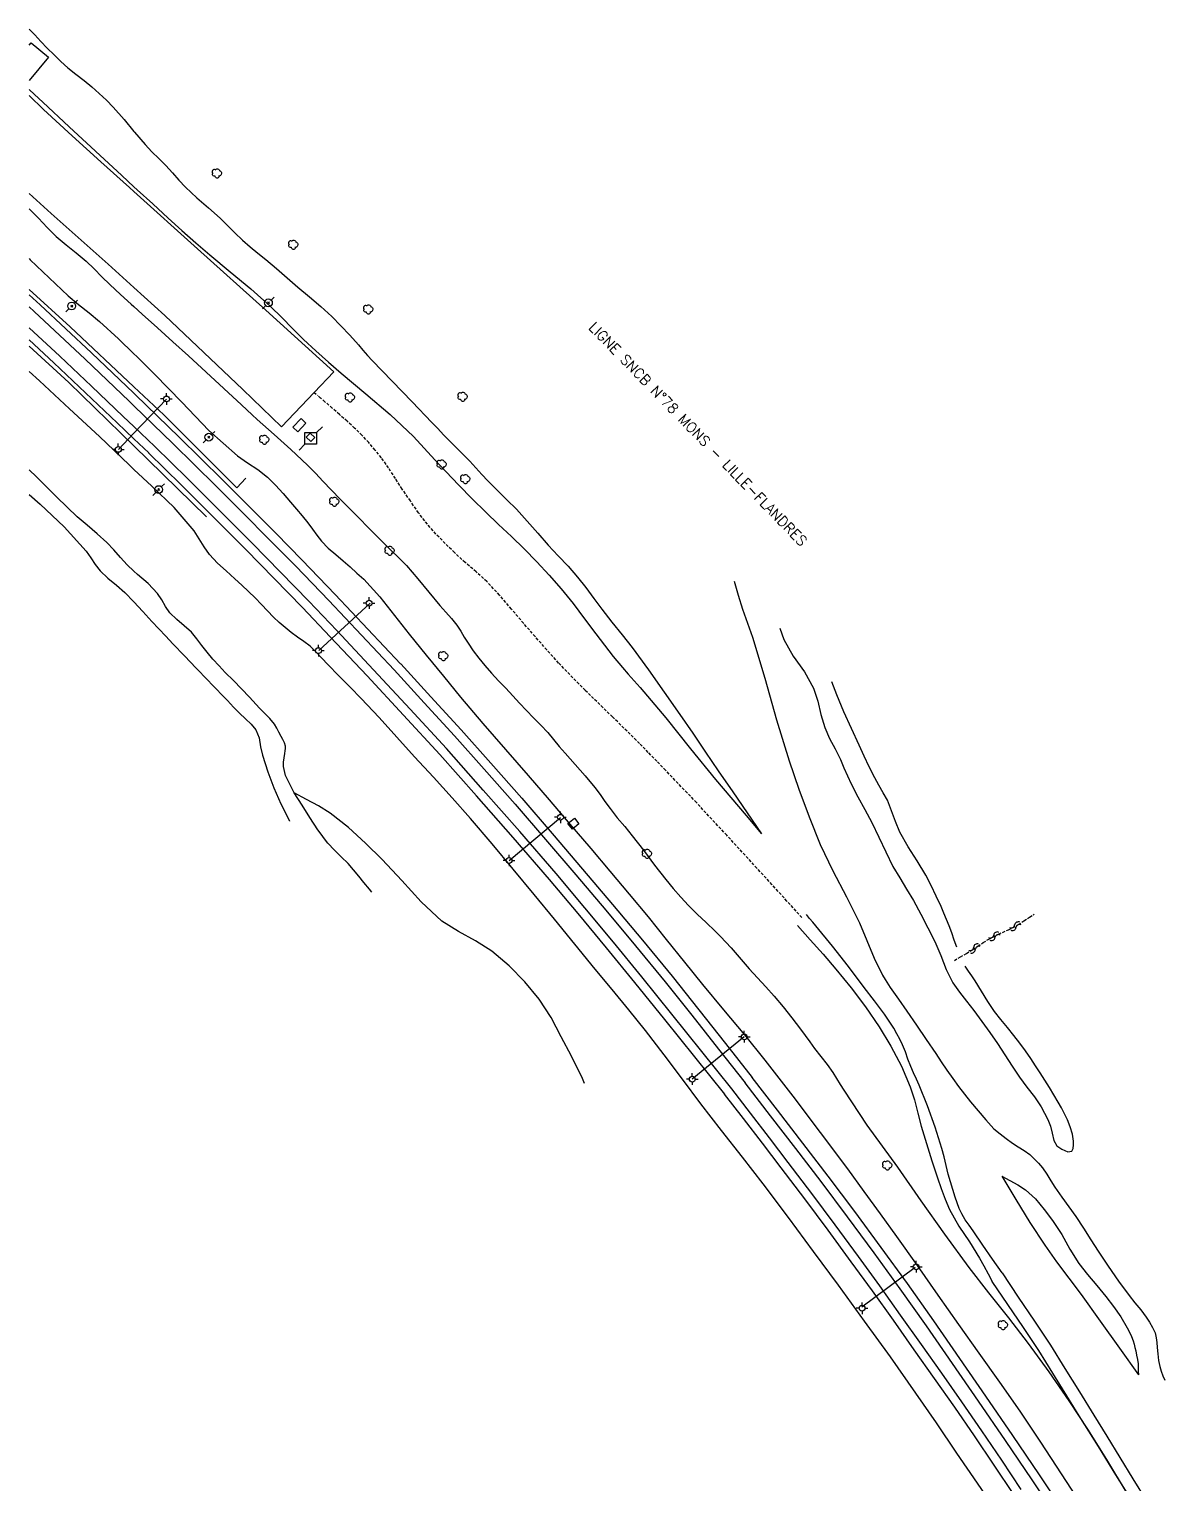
# Model space of a CAD drawing. Header units: millimetres. Extents: x 108000 to 109000, y 127000 to 127777.
# Drawn here: x 108000 to 108194.8, y 127399.6 to 127649.2 of the extents above; entities that cross this region are included whole.
import ezdxf

# ---------------------------------------------------------------- set-up
doc = ezdxf.new("R2010")
doc.units = ezdxf.units.MM
doc.linetypes.add('DASHED', pattern=[0.75, 0.5, -0.25])
doc.layers.get('0').update_dxf_attribs({"linetype": 'CONTINUOUS'})
for name, color, linetype in [('W0070', 7, 'DASHED'), ('W0071', 7, 'CONTINUOUS'), ('W0104', 1, 'CONTINUOUS'), ('W0211', 2, 'CONTINUOUS'), ('W0214', 2, 'CONTINUOUS'), ('W0300', 7, 'CONTINUOUS'), ('W0439', 7, 'CONTINUOUS'), ('W0473', 7, 'CONTINUOUS'), ('W0501', 5, 'DASHED'), ('W0510', 5, 'CONTINUOUS'), ('W0600', 7, 'CONTINUOUS'), ('W0610', 7, 'CONTINUOUS'), ('W0611', 7, 'CONTINUOUS'), ('W0700', 7, 'CONTINUOUS'), ('W0710', 7, 'CONTINUOUS'), ('W0989', 7, 'CONTINUOUS')]:
    doc.layers.add(name, color=color, linetype=linetype)
doc.styles.get("Standard").update_dxf_attribs({"font": 'romans.shx', "width": 0.85})

# ---------------------------------------------------------------- blocks, each defined once
blk = doc.blocks.new('T473')
for p, q in [((-0.166667, 0.166667), (0.166667, -0.166667)), ((-0.166667, -0.166667), (0.166667, 0.166667)), ((0.500001, 0.500001), (1.000002, 1.000002)), ((-1.000002, -1.000002), (-0.500001, -0.500001))]:
    blk.add_line(p, q)
blk.add_ellipse((0, 0), major_axis=(0.471405, 0.471405), ratio=1, start_param=5.4977871438, end_param=11.780972451)
blk = doc.blocks.new('T610')
for p, q in [((-0.500001, 0), (-1.000002, 0)), ((0, 0.500001), (0, 1.000002)), ((0.500001, 0), (1.000002, 0)), ((0, -0.500001), (0, -1.000002))]:
    blk.add_line(p, q)
blk.add_ellipse((0, 0), major_axis=(-0.353554, 0.353554), ratio=1, start_param=3.926990817, end_param=10.2101761242)
blk = doc.blocks.new('T300')
for p, q in [((-0.8, 0.51), (-0.86, 0.34)), ((-0.86, 0.34), (-0.86, 0.17)), ((-0.86, 0.17), (-0.74, 0.06)), ((-0.69, 0.63), (-0.8, 0.51)), ((-0.8, -0.06), (-0.74, 0.06)), ((-0.74, 0.06), (-0.69, 0.11)), ((-0.57, 0.69), (-0.69, 0.63)), ((-0.46, 0.69), (-0.57, 0.69)), ((-0.29, 0.63), (-0.46, 0.69)), ((-0.29, 0.63), (-0.17, 0.74)), ((-0.23, 0.57), (-0.29, 0.63)), ((-0.17, 0.74), (-0.06, 0.8)), ((-0.06, 0.8), (0.06, 0.8)), ((0.06, 0.8), (0.23, 0.74)), ((0.23, 0.74), (0.34, 0.63)), ((0.34, 0.63), (0.4, 0.51)), ((0.46, 0.46), (0.34, 0.46)), ((0.4, 0.51), (0.4, 0.46)), ((0.57, 0.4), (0.46, 0.46)), ((0.57, 0.4), (0.69, 0.29)), ((0.69, 0.29), (0.74, 0.17)), ((0.74, 0.06), (0.69, -0.17)), ((0.74, 0.17), (0.74, 0.06)), ((-0.8, -0.17), (-0.8, -0.06)), ((-0.8, -0.23), (-0.8, -0.17)), ((-0.74, -0.34), (-0.8, -0.23)), ((-0.69, -0.4), (-0.74, -0.34)), ((-0.51, -0.46), (-0.69, -0.4)), ((-0.4, -0.46), (-0.51, -0.46)), ((-0.4, -0.46), (-0.34, -0.46)), ((-0.34, -0.46), (-0.34, -0.4)), ((-0.34, -0.51), (-0.34, -0.46)), ((-0.29, -0.63), (-0.34, -0.51)), ((-0.17, -0.74), (-0.29, -0.63)), ((-0.06, -0.8), (-0.17, -0.74)), ((0.06, -0.8), (-0.06, -0.8)), ((0.17, -0.74), (0.06, -0.8)), ((0.23, -0.69), (0.17, -0.74)), ((0.29, -0.46), (0.23, -0.46)), ((0.29, -0.63), (0.23, -0.69)), ((0.46, -0.4), (0.29, -0.46)), ((0.34, -0.51), (0.29, -0.63)), ((0.34, -0.51), (0.34, -0.46)), ((0.57, -0.34), (0.46, -0.4)), ((0.63, -0.29), (0.57, -0.34)), ((0.69, -0.17), (0.63, -0.29))]:
    blk.add_line(p, q)
blk = doc.blocks.new('T600')
for p, q in [((-0.999999, 0.999999), (0.999999, 0.999999)), ((-0.999999, -0.999999), (-0.999999, 0.999999)), ((0.999999, 0.999999), (1.999998, 1.999998)), ((0.999999, 0.999999), (0.999999, -0.999999)), ((-0.999999, -0.999999), (-1.999998, -1.999998)), ((0.999999, -0.999999), (-0.999999, -0.999999))]:
    blk.add_line(p, q)
blk = doc.blocks.new('t500o')
at = {"color": 0, "linetype": 'Continuous'}
for centre, start, end in [((-0.5, 0.625), 216.8699, 323.1301), ((0.5, -0.125), 36.8699, 143.1301), ((0.5, -0.625), 36.8699, 143.1301), ((-0.5, 0.125), 216.8699, 323.1301)]:
    blk.add_arc(centre, 0.625, start, end, dxfattribs=at)

msp = doc.modelspace()

# ---------------------------------------------------------------- linework, layer by layer
at = {"layer": 'W0070'}
for points in [[(108048.93, 127586.88), (108049.54, 127586.33)], [(108132.66, 127496.75), (108130.1, 127499.58), (108127.53, 127502.4), (108124.95, 127505.22), (108119.77, 127510.86), (108114.55, 127516.48), (108109.27, 127522.03), (108107.78, 127523.57), (108106.28, 127525.1), (108104.79, 127526.63), (108100.14, 127531.2), (108095.45, 127535.75), (108090.91, 127540.42), (108088.88, 127542.68), (108086.88, 127544.97), (108084.88, 127547.26), (108082.81, 127549.68), (108080.73, 127552.09), (108078.56, 127554.41), (108076.74, 127556.08), (108074.85, 127557.7), (108073.02, 127559.37), (108071.42, 127560.95), (108069.85, 127562.56), (108068.37, 127564.24), (108066.86, 127566.2), (108065.45, 127568.24), (108064.06, 127570.29), (108062.88, 127572.1), (108061.71, 127573.91), (108060.47, 127575.66), (108059.41, 127576.98), (108058.3, 127578.26), (108057.15, 127579.51), (108055.89, 127580.74), (108054.59, 127581.92), (108053.27, 127583.09), (108052.04, 127584.18), (108050.79, 127585.26), (108050.04, 127585.9), (108049.54, 127586.33)]]:
    msp.add_lwpolyline(points, dxfattribs=at)
at = {"layer": 'W0071'}
for points in [[(108000, 127637.8), (108002.5, 127635.4), (108007.38, 127630.9), (108012.31, 127626.47), (108017.25, 127622.04), (108018, 127621.36)], [(108018, 127604.87), (108013.59, 127608.88), (108003.8, 127617.6), (108000, 127621)], [(108018, 127621.36), (108028.93, 127611.49), (108040.62, 127600.96), (108052.31, 127590.43)], [(108043.35, 127580.99), (108036.68, 127587.36), (108030, 127593.74), (108023.28, 127600.06), (108018, 127604.87)], [(108052.31, 127590.43), (108048.93, 127586.88), (108043.35, 127580.99)], [(108167.05, 127435.75), (108165.38, 127438.15), (108163.72, 127440.55), (108162.07, 127442.97), (108161.39, 127443.93), (108160.71, 127444.88), (108160.11, 127445.88), (108159.69, 127446.82), (108159.32, 127447.8), (108158.98, 127448.78), (108158.55, 127450.08), (108158.17, 127451.4), (108157.8, 127452.73), (108157.43, 127454.19), (108157.08, 127455.67), (108156.71, 127457.13), (108155.57, 127460.8), (108154.25, 127464.41), (108152.8, 127467.97), (108152.32, 127469.04), (108151.82, 127470.1), (108151.35, 127471.16), (108150.88, 127472.42), (108150.45, 127473.68), (108149.95, 127474.92), (108149.48, 127475.88), (108148.97, 127476.82), (108148.44, 127477.74), (108146.87, 127480.15), (108145.13, 127482.46), (108143.37, 127484.76), (108140.67, 127488.33), (108137.92, 127491.86), (108135.08, 127495.32), (108134.53, 127495.97), (108133.98, 127496.61), (108133.43, 127497.25)], [(108131.89, 127495.39), (108134.11, 127492.91), (108136.34, 127490.44), (108138.5, 127487.92), (108141.1, 127484.7), (108143.61, 127481.4), (108145.92, 127477.98), (108147.92, 127474.66), (108149.76, 127471.24), (108151.28, 127467.69), (108151.98, 127465.47), (108152.56, 127463.2), (108153.14, 127460.93), (108154.05, 127457.97), (108154.97, 127455.01), (108155.95, 127452.07), (108156.58, 127450.25), (108157.24, 127448.44), (108157.98, 127446.67), (108159.58, 127443.81), (108161.41, 127441.07), (108163.18, 127438.29), (108163.9, 127436.96), (108164.62, 127435.62), (108165.33, 127434.28)], [(108208.26, 127365.1), (108207.61, 127366.89), (108206.97, 127368.67), (108206.24, 127370.42), (108204.88, 127372.97), (108203.33, 127375.44), (108201.75, 127377.88), (108200.1, 127380.45), (108198.42, 127382.99), (108196.73, 127385.53), (108194.34, 127389.12), (108191.95, 127392.71), (108189.58, 127396.31), (108186.54, 127401.12), (108183.56, 127405.96), (108180.57, 127410.8), (108178.17, 127414.69), (108175.77, 127418.57), (108173.33, 127422.43), (108170.7, 127426.4), (108168.01, 127430.34), (108165.33, 127434.28)], [(108167.05, 127435.75), (108169.82, 127431.62), (108172.59, 127427.5), (108175.32, 127423.34), (108177.83, 127419.37), (108180.3, 127415.38), (108182.76, 127411.38), (108185.01, 127407.73), (108187.25, 127404.09), (108189.5, 127400.44), (108191.8, 127396.66)]]:
    msp.add_lwpolyline(points, dxfattribs=at)
at = {"layer": 'W0104'}
msp.add_lwpolyline([(108000, 127646.44), (108000.35, 127646.87), (108003.33, 127644.38), (108000, 127640.38)], dxfattribs=at)
at = {"layer": 'W0211'}
for points in [[(108000, 127638.86), (108000.94, 127637.99), (108002.36, 127636.68), (108006.88, 127632.47), (108011.4, 127628.27), (108015.94, 127624.07), (108018, 127622.17)], [(108018, 127622.17), (108018.58, 127621.64), (108021.22, 127619.21), (108023.87, 127616.8), (108026.24, 127614.67), (108028.62, 127612.56), (108031.01, 127610.46), (108034.51, 127607.54), (108038.05, 127604.65), (108041.47, 127601.63), (108043.36, 127599.75), (108045.22, 127597.83), (108047.11, 127595.95), (108049.24, 127594), (108051.42, 127592.09), (108053.6, 127590.19), (108057.78, 127586.62), (108061.96, 127583.06), (108065.97, 127579.32), (108067.84, 127577.33), (108069.68, 127575.3), (108071.53, 127573.29), (108073.79, 127570.94), (108076.07, 127568.61), (108078.38, 127566.3), (108080.58, 127564.21), (108082.8, 127562.13), (108084.98, 127560.01), (108087.16, 127557.77), (108089.29, 127555.49), (108091.36, 127553.14), (108093.38, 127550.62), (108095.33, 127548.02), (108097.28, 127545.44), (108098.78, 127543.49), (108100.29, 127541.55), (108101.85, 127539.65), (108102.86, 127538.5), (108103.89, 127537.36), (108104.91, 127536.21), (108109.29, 127531.01), (108113.56, 127525.71), (108117.86, 127520.43), (108120.48, 127517.33), (108123.11, 127514.24), (108125.74, 127511.14)], [(108000, 127609.84), (108000.21, 127609.64), (108002.37, 127607.57), (108004.52, 127605.49), (108006.73, 127603.47), (108008.51, 127601.98), (108010.32, 127600.53), (108012.11, 127599.05), (108015.34, 127596.09), (108018, 127593.49)], [(108018, 127593.49), (108018.47, 127593.03), (108021.59, 127589.95), (108026.22, 127585.17), (108030.83, 127580.35), (108035.79, 127575.97), (108037.52, 127574.78), (108039.28, 127573.63), (108040.94, 127572.35), (108042.31, 127570.98), (108043.6, 127569.51), (108044.86, 127568.02), (108045.88, 127566.85), (108046.89, 127565.68), (108047.87, 127564.48), (108048.63, 127563.43), (108049.37, 127562.36), (108050.17, 127561.34), (108051.35, 127560.15), (108052.63, 127559.05), (108053.91, 127557.95), (108055.1, 127556.91), (108056.29, 127555.87), (108057.46, 127554.8), (108060.2, 127551.81), (108062.72, 127548.6), (108065.24, 127545.39), (108068.18, 127541.78), (108071.12, 127538.15), (108074.08, 127534.55), (108077.91, 127530.05), (108081.79, 127525.59), (108085.66, 127521.13), (108089.26, 127516.96), (108092.85, 127512.78), (108096.43, 127508.59), (108099.72, 127504.7), (108103, 127500.79), (108106.25, 127496.87), (108109.39, 127493), (108112.51, 127489.12), (108115.63, 127485.24), (108119.2, 127480.92), (108122.79, 127476.6), (108126.32, 127472.25), (108131.11, 127466.09), (108135.8, 127459.85), (108140.5, 127453.61)], [(108001.79, 127588.84), (108000, 127590.45)], [(108018, 127573.65), (108017.16, 127574.43), (108012.09, 127579.29), (108006.93, 127584.06), (108001.79, 127588.84)], [(108126.04, 127451.05), (108122.46, 127455.63), (108118.88, 127460.21), (108115.32, 127464.8), (108112.15, 127468.99), (108109, 127473.2), (108105.79, 127477.37), (108102.95, 127480.9), (108100.08, 127484.4), (108097.2, 127487.9), (108093.71, 127492.18), (108090.21, 127496.45), (108086.71, 127500.71), (108083.1, 127505.07), (108079.48, 127509.42), (108075.8, 127513.72), (108072.62, 127517.29), (108069.41, 127520.82), (108066.18, 127524.35), (108063.15, 127527.71), (108060.12, 127531.06), (108057.03, 127534.37), (108055.12, 127536.3), (108053.2, 127538.23), (108051.28, 127540.16), (108050.28, 127541.24), (108049.29, 127542.32), (108048.23, 127543.34), (108047.17, 127544.14), (108046.06, 127544.88), (108044.98, 127545.66), (108043.95, 127546.51), (108042.95, 127547.4), (108041.98, 127548.31), (108040.91, 127549.39), (108039.87, 127550.5), (108038.82, 127551.6), (108037.67, 127552.71), (108036.5, 127553.81), (108035.33, 127554.9), (108033.83, 127556.24), (108032.33, 127557.59), (108030.96, 127559.04), (108030.04, 127560.35), (108029.22, 127561.74), (108028.35, 127563.09), (108024.93, 127567.12), (108021.07, 127570.8), (108018, 127573.65)], [(108121.02, 127554.46), (108121.7, 127552.08), (108122.49, 127549.67), (108123.34, 127547.28), (108124.17, 127544.89), (108126.31, 127537.81), (108128.29, 127530.68), (108130.47, 127523.62), (108132.13, 127518.8), (108133.89, 127514.01), (108135.81, 127509.29), (108137.97, 127504.77), (108140.3, 127500.33), (108142.54, 127495.85), (108143.82, 127492.83), (108145.07, 127489.79), (108146.52, 127486.85), (108146.97, 127486.14), (108147.84, 127484.75), (108149.26, 127482.72), (108150.69, 127480.68), (108152.34, 127478.26), (108153.98, 127475.83), (108155.63, 127473.41), (108156.6, 127471.98), (108157.57, 127470.54), (108158.57, 127469.13), (108159.56, 127467.78), (108160.57, 127466.45), (108161.6, 127465.13), (108162.92, 127463.56), (108164.27, 127462.02), (108165.63, 127460.48)], [(108165.63, 127460.48), (108166.69, 127459.65), (108167.74, 127458.81), (108168.82, 127458.01), (108169.82, 127457.38), (108170.83, 127456.77), (108171.78, 127456.09), (108172.55, 127455.37), (108173.27, 127454.59), (108173.95, 127453.78), (108174.71, 127452.71), (108175.39, 127451.58), (108176.09, 127450.46), (108177.27, 127448.77), (108178.49, 127447.1), (108179.68, 127445.42), (108180.98, 127443.45), (108182.24, 127441.47), (108183.53, 127439.49), (108185.25, 127436.92), (108187.01, 127434.37), (108188.83, 127431.87), (108189.83, 127430.65), (108190.84, 127429.44), (108191.77, 127428.18), (108192.34, 127427.3), (108192.88, 127426.4), (108193.29, 127425.46), (108193.48, 127424.64), (108193.57, 127423.8), (108193.67, 127422.95), (108193.79, 127421.85), (108193.91, 127420.76), (108194.11, 127419.68), (108194.35, 127418.89), (108194.64, 127418.11), (108194.96, 127417.34)], [(108140.5, 127453.61), (108143.32, 127449.75), (108146.13, 127445.9), (108148.93, 127442.03), (108152.48, 127437.01), (108156, 127431.96), (108159.53, 127426.92), (108163.05, 127421.98), (108166.59, 127417.04), (108170.06, 127412.06), (108173.65, 127406.69), (108177.18, 127401.27), (108180.7, 127395.85)], [(108167, 127452.37), (108169.41, 127448.39), (108171.82, 127444.42), (108174.35, 127440.52), (108176.39, 127437.67), (108178.49, 127434.86), (108180.59, 127432.04), (108183.89, 127427.46), (108187.16, 127422.86), (108190.43, 127418.26)], [(108166.15, 127394.81), (108162.8, 127399.68), (108159.29, 127404.85), (108155.78, 127410.01), (108152.24, 127415.15), (108147.86, 127421.35), (108143.43, 127427.51), (108138.96, 127433.64), (108134.67, 127439.46), (108130.36, 127445.25), (108126.04, 127451.05)]]:
    msp.add_lwpolyline(points, dxfattribs=at)
at = {"layer": 'W0214'}
for points in [[(108000, 127649.22), (108000.97, 127648.23), (108002.04, 127647.09), (108003.12, 127645.97), (108004.28, 127644.81), (108005.46, 127643.66), (108006.67, 127642.56), (108008.03, 127641.46), (108009.43, 127640.4), (108010.79, 127639.3), (108012.05, 127638.18), (108013.27, 127637.02), (108014.46, 127635.83), (108016.32, 127633.72), (108018, 127631.63)], [(108018, 127631.63), (108018.09, 127631.52), (108019.92, 127629.39), (108021.1, 127628.18), (108022.29, 127627), (108023.47, 127625.81), (108024.6, 127624.56), (108025.72, 127623.3), (108026.87, 127622.07), (108028.8, 127620.26), (108030.8, 127618.54), (108032.78, 127616.79), (108034.07, 127615.53), (108035.34, 127614.26), (108036.65, 127613.02), (108037.95, 127611.88), (108039.29, 127610.78), (108040.62, 127609.68), (108042.46, 127608.11), (108044.3, 127606.53), (108046.13, 127604.95), (108048.11, 127603.29), (108050.08, 127601.61), (108051.99, 127599.87), (108053.54, 127598.29), (108055.04, 127596.67), (108056.53, 127595.02), (108057.32, 127594.13), (108058.12, 127593.23), (108058.91, 127592.33), (108062.32, 127588.79), (108065.74, 127585.25), (108069.15, 127581.7), (108070.15, 127580.65), (108071.16, 127579.61), (108072.16, 127578.57), (108073.32, 127577.39), (108074.49, 127576.23), (108075.65, 127575.05), (108076.68, 127573.93), (108077.7, 127572.81), (108078.73, 127571.7), (108080.37, 127570.07), (108082.04, 127568.46), (108083.68, 127566.82), (108085.52, 127564.79), (108087.32, 127562.7), (108089.13, 127560.63), (108090.82, 127558.83), (108092.53, 127557.04), (108094.17, 127555.19), (108095.59, 127553.38), (108096.94, 127551.52), (108098.32, 127549.67), (108100.05, 127547.47), (108101.8, 127545.28), (108103.52, 127543.08), (108106.31, 127539.29), (108109.03, 127535.45), (108111.72, 127531.58), (108113.93, 127528.38), (108116.12, 127525.16), (108118.31, 127521.95), (108120.79, 127518.34), (108123.26, 127514.74), (108125.74, 127511.14)], [(108000, 127618.39), (108000.06, 127618.33), (108001.6, 127616.77), (108003.09, 127615.15), (108004.64, 127613.6), (108006.35, 127612.17), (108008.11, 127610.82), (108009.82, 127609.4), (108011.18, 127608.09), (108012.51, 127606.73), (108013.85, 127605.39), (108015.69, 127603.68), (108017.55, 127602), (108018, 127601.59)], [(108018, 127601.59), (108019.41, 127600.32), (108022.06, 127597.93), (108024.7, 127595.53), (108027.34, 127593.13), (108030.4, 127590.35), (108033.45, 127587.55), (108036.49, 127584.74), (108037.39, 127583.89), (108038.29, 127583.05), (108039.18, 127582.2), (108042.06, 127579.62), (108044.96, 127577.06), (108047.77, 127574.41), (108049.14, 127573), (108050.49, 127571.57), (108051.85, 127570.14), (108053.48, 127568.48), (108055.13, 127566.83), (108056.77, 127565.18), (108058.1, 127563.82), (108059.43, 127562.46), (108060.77, 127561.1), (108062.11, 127559.79), (108063.46, 127558.48), (108064.8, 127557.18), (108066.71, 127554.88), (108068.61, 127552.58), (108070.53, 127550.29), (108071.52, 127549.18), (108072.51, 127548.07), (108073.43, 127546.91), (108074.09, 127545.9), (108074.71, 127544.84), (108075.35, 127543.81), (108076.26, 127542.52), (108077.22, 127541.26), (108078.21, 127540.03), (108079.39, 127538.69), (108080.61, 127537.38), (108081.84, 127536.09), (108083.02, 127534.81), (108084.21, 127533.54), (108085.4, 127532.27), (108086.61, 127531.02), (108087.84, 127529.77), (108089.03, 127528.49), (108090.04, 127527.32), (108091.02, 127526.13), (108092.01, 127524.95), (108093.74, 127522.99), (108095.48, 127521.05), (108097.14, 127519.04), (108098.01, 127517.85), (108098.86, 127516.64), (108099.73, 127515.45), (108100.98, 127513.88), (108102.26, 127512.35), (108103.54, 127510.8), (108105.47, 127508.29), (108107.36, 127505.75), (108109.31, 127503.26), (108110.58, 127501.75), (108111.87, 127500.25), (108113.21, 127498.79), (108114.7, 127497.32), (108116.24, 127495.89), (108117.76, 127494.44), (108118.69, 127493.5), (108119.62, 127492.54), (108120.52, 127491.57), (108121.57, 127490.38), (108122.6, 127489.16), (108123.63, 127487.96), (108125.05, 127486.4), (108126.49, 127484.85), (108127.9, 127483.28), (108129.45, 127481.43), (108130.96, 127479.54), (108132.43, 127477.62), (108133.23, 127476.52), (108134.02, 127475.41), (108134.81, 127474.3), (108135.89, 127472.92), (108136.98, 127471.54), (108138, 127470.13), (108138.63, 127469.13), (108139.24, 127468.11), (108139.84, 127467.1), (108143.79, 127461.1), (108149.05, 127453.89)], [(108095.37, 127468.29), (108094.98, 127469.11), (108093.09, 127472.95), (108091.36, 127476.28), (108089.6, 127479.61), (108087.58, 127482.73), (108085.13, 127485.71), (108082.4, 127488.48), (108079.45, 127490.97), (108076.65, 127492.76), (108073.7, 127494.35), (108070.88, 127496.12), (108067.28, 127499.42), (108064, 127503.12), (108060.62, 127506.72), (108057.75, 127509.5), (108054.83, 127512.22), (108051.7, 127514.66), (108049.69, 127515.9), (108047.61, 127517.03), (108045.53, 127518.17)], [(108149.05, 127453.89), (108153.1, 127448.14), (108157.15, 127442.4), (108161.3, 127436.72), (108164.7, 127432.36), (108168.16, 127428.03), (108171.53, 127423.65), (108175.06, 127418.76), (108178.49, 127413.8), (108181.82, 127408.78), (108185.13, 127403.48), (108188.33, 127398.11)], [(108167, 127452.37), (108168.37, 127451.63), (108169.75, 127450.89), (108171.04, 127450.05), (108172.76, 127448.47), (108174.28, 127446.65), (108175.7, 127444.76), (108177.26, 127442.35), (108178.67, 127439.84), (108180.2, 127437.4), (108181.7, 127435.48), (108183.29, 127433.62), (108184.82, 127431.72), (108186.13, 127429.98), (108187.41, 127428.21), (108188.51, 127426.35), (108188.88, 127425.61), (108189.22, 127424.86), (108189.52, 127424.09), (108189.69, 127423.53), (108189.84, 127422.96), (108189.97, 127422.39), (108190.13, 127421.65), (108190.28, 127420.91), (108190.38, 127420.17), (108190.42, 127419.54), (108190.42, 127418.9), (108190.43, 127418.26)]]:
    msp.add_lwpolyline(points, dxfattribs=at)
at = {"layer": 'W0439'}
for points in [[(108045.29, 127580.88), (108046.68, 127582.39), (108047.52, 127581.62), (108046.13, 127580.1)], [(108093.26, 127511.92), (108092.48, 127512.91), (108093.62, 127513.81), (108094.4, 127512.82)]]:
    msp.add_lwpolyline(points, close=True, dxfattribs=at)
at = {"layer": 'W0501'}
msp.add_lwpolyline([(108158.85, 127489.4), (108159.88, 127489.99), (108160.9, 127490.59), (108161.92, 127491.21), (108162.86, 127491.82), (108163.8, 127492.45), (108164.75, 127493.05), (108166.42, 127493.9), (108168.14, 127494.67), (108169.82, 127495.53), (108170.79, 127496.17), (108171.75, 127496.84), (108172.52, 127497.31)], dxfattribs=at)
at = {"layer": 'W0510'}
for points in [[(108018, 127556.22), (108016.86, 127557.26), (108015.69, 127558.54), (108014.54, 127559.85), (108013.35, 127561.11), (108011.7, 127562.62), (108009.98, 127564.06), (108008.27, 127565.51), (108004.74, 127568.91), (108001.27, 127572.4), (108000, 127573.56)], [(108000, 127569.37), (108001.9, 127567.67), (108006.05, 127563.82), (108009.79, 127559.63), (108010.59, 127558.51), (108011.36, 127557.36), (108012.19, 127556.27), (108013.53, 127554.97), (108014.99, 127553.78), (108016.41, 127552.55), (108017.99, 127550.93), (108018, 127550.92)], [(108045.53, 127518.17), (108044.79, 127519.65), (108044.04, 127521.12), (108043.65, 127522.65), (108043.68, 127523.4), (108043.78, 127524.17), (108043.88, 127524.93), (108043.96, 127525.35), (108044.03, 127525.78), (108044.04, 127526.19), (108043.87, 127526.75), (108043.56, 127527.28), (108043.25, 127527.81), (108042.89, 127528.54), (108042.52, 127529.26), (108042.11, 127529.95), (108041.33, 127530.9), (108040.45, 127531.77), (108039.57, 127532.66), (108039, 127533.3), (108038.43, 127533.94), (108037.86, 127534.58), (108036.48, 127536.01), (108035.07, 127537.41), (108033.68, 127538.82), (108032.62, 127539.96), (108031.57, 127541.1), (108030.56, 127542.27), (108029.67, 127543.42), (108028.81, 127544.59), (108027.89, 127545.71), (108026.65, 127546.83), (108025.35, 127547.89), (108024.17, 127549.06), (108023.43, 127550.13), (108022.77, 127551.28), (108022.05, 127552.38), (108020.43, 127554.09), (108018.62, 127555.65), (108018, 127556.22)], [(108018, 127550.92), (108019.52, 127549.25), (108021.05, 127547.57), (108022.27, 127546.29), (108023.49, 127545.02), (108024.7, 127543.74), (108026.69, 127541.66), (108028.69, 127539.57), (108030.68, 127537.49), (108031.45, 127536.68), (108032.23, 127535.87), (108033, 127535.07), (108034.05, 127533.98), (108035.09, 127532.88), (108036.14, 127531.8), (108037.14, 127530.88), (108038.14, 127529.96), (108038.95, 127528.94), (108039.47, 127527.58), (108039.74, 127526.07), (108040.06, 127524.59), (108040.97, 127521.77), (108042.02, 127519), (108043.21, 127516.29), (108044.68, 127513.32), (108044.7, 127513.27)], [(108128.85, 127546.41), (108129.54, 127544.46), (108131.17, 127541.63), (108133.09, 127538.93), (108134.68, 127536.09), (108135.38, 127533.87), (108135.91, 127531.58), (108136.58, 127529.35), (108137.41, 127527.49), (108138.35, 127525.68), (108139.27, 127523.85), (108139.89, 127522.47), (108140.49, 127521.09), (108141.12, 127519.71), (108142.27, 127517.49), (108143.49, 127515.3), (108144.68, 127513.09), (108145.89, 127510.56), (108147.05, 127508.01), (108148.3, 127505.51), (108149.45, 127503.55), (108150.65, 127501.61), (108151.82, 127499.65), (108153.09, 127497.34), (108154.31, 127494.99), (108155.48, 127492.62), (108156.49, 127490.24), (108157.44, 127487.84), (108158.59, 127485.56), (108159.71, 127483.93), (108160.95, 127482.38), (108162.18, 127480.81), (108163.55, 127478.93), (108164.91, 127477.02), (108166.24, 127475.11), (108167.5, 127473.19), (108168.74, 127471.25), (108170.01, 127469.34), (108171.28, 127467.66), (108172.59, 127466), (108173.75, 127464.25), (108174.34, 127463.18), (108174.88, 127462.07), (108175.37, 127460.94), (108175.65, 127459.74), (108175.89, 127458.51), (108176.41, 127457.56), (108177.26, 127456.98), (108178.29, 127456.56), (108179.02, 127456.65), (108179.21, 127457.09), (108179.28, 127457.72), (108179.3, 127458.35), (108179.14, 127459.6), (108178.73, 127460.83), (108178.24, 127462.03), (108177.77, 127463.07), (108177.24, 127464.08), (108176.68, 127465.08), (108175.93, 127466.35), (108175.15, 127467.6), (108174.35, 127468.85), (108173.57, 127470.09), (108172.79, 127471.32), (108171.98, 127472.54), (108171.03, 127473.89), (108170.06, 127475.22), (108169.06, 127476.53), (108167.95, 127477.9), (108166.83, 127479.26), (108165.75, 127480.65), (108164.59, 127482.37), (108163.49, 127484.13), (108162.39, 127485.89), (108161.84, 127486.72), (108161.28, 127487.55), (108160.72, 127488.38)], [(108159.24, 127491.66), (108158.82, 127492.88), (108158.41, 127494.1), (108157.96, 127495.31), (108157.51, 127496.42), (108157.04, 127497.53), (108156.55, 127498.63), (108155.72, 127500.44), (108154.85, 127502.24), (108153.95, 127504.01), (108152.46, 127506.48), (108150.89, 127508.91), (108149.49, 127511.42), (108148.73, 127513.22), (108148.05, 127515.06), (108147.38, 127516.91), (108146.63, 127518.18), (108145.89, 127519.46), (108145.17, 127520.75), (108144.24, 127522.6), (108143.37, 127524.47), (108142.51, 127526.35), (108141.19, 127529.21), (108139.89, 127532.07), (108138.64, 127534.96), (108137.78, 127537.22)], [(108058.82, 127501.09), (108058.41, 127501.62), (108057.46, 127502.79), (108056.58, 127503.88), (108055.68, 127504.96), (108054.76, 127506.01), (108053.6, 127507.18), (108052.41, 127508.32), (108051.29, 127509.52), (108050.71, 127510.28), (108050.14, 127511.05), (108049.59, 127511.83), (108048.19, 127513.91), (108046.86, 127516.04), (108045.53, 127518.17)]]:
    msp.add_lwpolyline(points, dxfattribs=at)
at = {"layer": 'W0600'}
msp.add_lwpolyline([(108048.26, 127579.87), (108049.04, 127579.11), (108048.36, 127578.42), (108047.58, 127579.18)], close=True, dxfattribs=at)
at = {"layer": 'W0611'}
for points in [[(108018, 127579.88), (108023.58, 127585.71)], [(108015.34, 127577.09), (108018, 127579.88)], [(108058.58, 127550.71), (108049.73, 127542.57)], [(108082.41, 127506.55), (108091.22, 127513.93)], [(108122.78, 127476.3), (108113.83, 127469)], [(108142.96, 127429.94), (108152.12, 127436.74)]]:
    msp.add_lwpolyline(points, dxfattribs=at)
at = {"layer": 'W0700'}
for points in [[(108000, 127603.62), (108001.89, 127601.9), (108010.69, 127593.69), (108018, 127586.72)], [(108000, 127601.55), (108000.85, 127600.77), (108009.64, 127592.58), (108017.19, 127585.38), (108018, 127584.59)], [(108018, 127581.01), (108016.16, 127582.76), (108010.73, 127587.93), (108005.27, 127593.07), (108000, 127597.98)], [(108018, 127578.89), (108015.1, 127581.66), (108009.68, 127586.82), (108004.23, 127591.96), (108000, 127595.89)], [(108018, 127586.72), (108018.25, 127586.48), (108025.74, 127579.2), (108033.18, 127571.87), (108037.76, 127567.31), (108042.33, 127562.73), (108046.87, 127558.11), (108052.54, 127552.2), (108058.16, 127546.25), (108063.78, 127540.3)], [(108018, 127584.59), (108024.67, 127578.11), (108032.1, 127570.78), (108036.68, 127566.23), (108041.24, 127561.65), (108045.77, 127557.05), (108051.44, 127551.15), (108057.05, 127545.2), (108062.67, 127539.25)], [(108021.58, 127577.59), (108018, 127581.01)], [(108020.53, 127576.49), (108018, 127578.89)], [(108070.54, 127524.73), (108064.27, 127531.48), (108058.01, 127538.24), (108051.71, 127544.94), (108046.91, 127549.96), (108042.08, 127554.96), (108037.22, 127559.92), (108031.68, 127565.47), (108026.1, 127570.99), (108020.51, 127576.51)], [(108071.66, 127525.76), (108065.4, 127532.52), (108059.13, 127539.28), (108052.82, 127545.99), (108048.01, 127551.02), (108043.17, 127556.03), (108038.31, 127561), (108032.76, 127566.56), (108027.17, 127572.08), (108021.58, 127577.59)], [(108062.67, 127539.25), (108067.84, 127533.59), (108073.02, 127527.93), (108078.15, 127522.24), (108083.42, 127516.23), (108088.65, 127510.17), (108093.84, 127504.09), (108098.99, 127498), (108104.12, 127491.89), (108109.18, 127485.73), (108113.79, 127479.97), (108118.35, 127474.16), (108122.91, 127468.36)], [(108063.8, 127540.28), (108068.97, 127534.62), (108074.15, 127528.96), (108079.29, 127523.25), (108084.58, 127517.23), (108089.81, 127511.17), (108095, 127505.08), (108100.16, 127498.99), (108105.29, 127492.87), (108110.37, 127486.69), (108114.99, 127480.92), (108119.55, 127475.11), (108124.11, 127469.31)], [(108119.42, 127466.42), (108114.28, 127472.83), (108109.14, 127479.23), (108103.98, 127485.61), (108099.12, 127491.54), (108094.25, 127497.44), (108089.32, 127503.3), (108083.11, 127510.49), (108076.82, 127517.62), (108070.51, 127524.75)], [(108120.61, 127467.38), (108115.47, 127473.79), (108110.33, 127480.19), (108105.16, 127486.57), (108100.31, 127492.51), (108095.42, 127498.42), (108090.49, 127504.29), (108084.26, 127511.49), (108077.96, 127518.63), (108071.66, 127525.76)], [(108177.97, 127394.29), (108173.45, 127401.11), (108168.86, 127407.89), (108164.24, 127414.64), (108159.79, 127421.1), (108155.31, 127427.54), (108150.77, 127433.94), (108146.29, 127440.13), (108141.75, 127446.28), (108137.17, 127452.39), (108132.85, 127458.05), (108128.48, 127463.67), (108124.12, 127469.3)], [(108170.31, 127398.58), (108166.97, 127403.64), (108163.58, 127408.66), (108160.15, 127413.62), (108156.68, 127418.55), (108153.2, 127423.47), (108149.62, 127428.52), (108146.02, 127433.56), (108142.39, 127438.58), (108138.4, 127443.99), (108134.38, 127449.38), (108130.33, 127454.74), (108127.1, 127458.96), (108123.86, 127463.17), (108120.61, 127467.38)], [(108176.69, 127393.45), (108172.18, 127400.26), (108167.6, 127407.03), (108162.98, 127413.77), (108158.53, 127420.23), (108154.06, 127426.66), (108149.53, 127433.05), (108145.05, 127439.23), (108140.52, 127445.37), (108135.95, 127451.47), (108131.64, 127457.12), (108127.27, 127462.73), (108122.91, 127468.36)], [(108169.03, 127397.74), (108165.7, 127402.79), (108162.32, 127407.8), (108158.9, 127412.74), (108155.43, 127417.67), (108151.95, 127422.59), (108148.37, 127427.63), (108144.78, 127432.67), (108141.15, 127437.68), (108137.17, 127443.08), (108133.16, 127448.46), (108129.11, 127453.81), (108125.89, 127458.03), (108122.65, 127462.24), (108119.4, 127466.45)]]:
    msp.add_lwpolyline(points, dxfattribs=at)
at = {"layer": 'W0710'}
for points in [[(108018, 127587.82), (108007.06, 127598.15), (108000, 127604.55)], [(108000, 127594.81), (108006.82, 127588.59), (108018, 127577.69)], [(108037.21, 127572.18), (108035.65, 127570.51), (108023.11, 127583), (108018, 127587.82)], [(108018, 127577.69), (108030.48, 127565.54)]]:
    msp.add_lwpolyline(points, dxfattribs=at)

# ---------------------------------------------------------------- block references
at = {"layer": 'W0300'}
for p in [(108032.3, 127624.44), (108045.37, 127612.19), (108058.26, 127601.08), (108055.12, 127585.99), (108074.48, 127586.13), (108040.39, 127578.74), (108070.86, 127574.5), (108074.91, 127571.97), (108052.43, 127568.09), (108061.91, 127559.7), (108071.13, 127541.61), (108106.1, 127507.68), (108147.38, 127454.22), (108167.2, 127426.78)]:
    msp.add_blockref('T300', p, dxfattribs=at)
at = {"layer": 'W0473'}
for p in [(108007.32, 127601.7), (108041.09, 127602.24), (108030.86, 127579.19), (108022.24, 127570.2)]:
    msp.add_blockref('T473', p, dxfattribs=at)
at = {"layer": 'W0501'}
for p, rotation in [((108165.7, 127493.53), 27.02864327390012), ((108169.3, 127495.26), 27.09681491838199), ((108162.29, 127491.45), 33.06869324413612)]:
    msp.add_blockref('t500o', p, dxfattribs=dict(at, rotation=rotation))
at = {"layer": 'W0600'}
msp.add_blockref('T600', (108048.35, 127578.97), dxfattribs=at)
at = {"layer": 'W0610'}
for p in [(108023.58, 127585.75), (108015.32, 127577.09), (108058.37, 127550.71), (108049.67, 127542.56), (108091.22, 127513.96), (108082.4, 127506.54), (108122.77, 127476.29), (108113.85, 127469.02), (108152.29, 127436.81), (108142.99, 127429.71)]:
    msp.add_blockref('T610', p, dxfattribs=at)

# ---------------------------------------------------------------- texts
at = {"layer": 'W0989'}
msp.add_text('LIGNE SNCB N°78 MONS - LILLE-FLANDRES', height=1.75, rotation=314.1904, dxfattribs=at).set_placement((108095.94, 127597.91))

doc.saveas('drawing.dxf')
